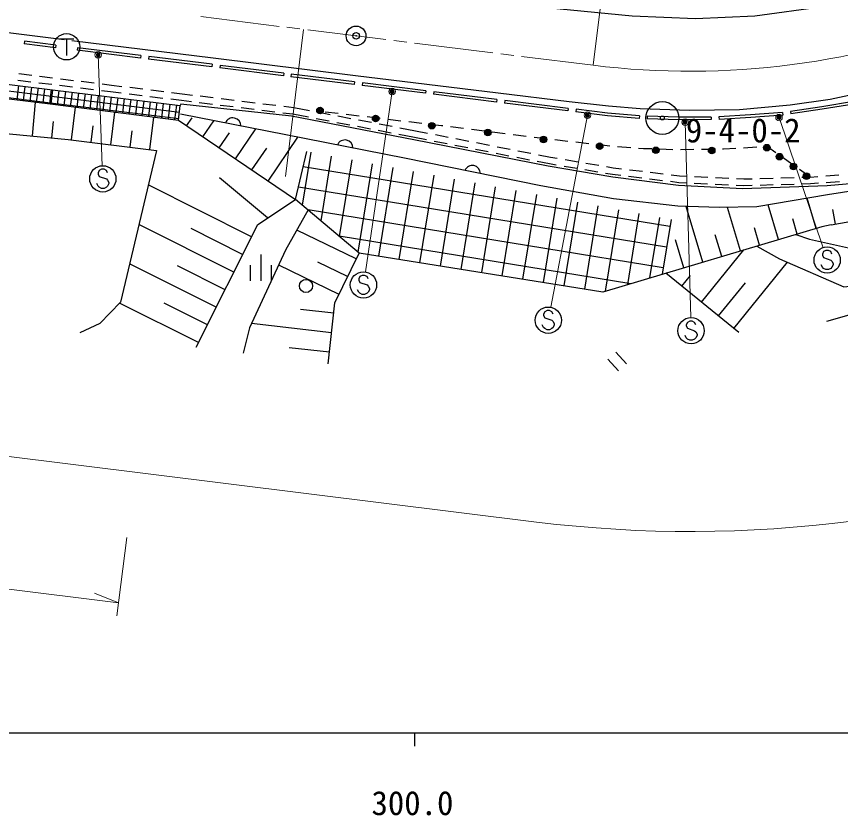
# Model space of a CAD drawing. Units: millimetres, scale not verified. Extents: x 40000 to 680000, y 20000 to 380000.
# Drawn here: x 337714 to 400416, y 198715 to 259477 of the extents above; entities that cross this region are included whole.
import ezdxf
from ezdxf.enums import TextEntityAlignment as Align

# ---------------------------------------------------------------- set-up
doc = ezdxf.new("R2010")
doc.units = ezdxf.units.MM
doc.header["$LTSCALE"] = 1000
doc.header["$PDMODE"] = 32
doc.header["$PDSIZE"] = 500
for name, color, linetype, lineweight in [('M-BGD', 7, 'Continuous', 25), ('M-BGD-EXST', 7, 'Continuous', 25), ('M-BMK', 2, 'Continuous', 13), ('M-BMK-SRVR', 3, 'Continuous', 25), ('M-STR-HTXT', 7, 'Continuous', 13), ('M-STR-STRC', 7, 'Continuous', 25), ('M-TTL-BAND', 7, 'Continuous', 25)]:
    doc.layers.add(name, color=color, linetype=linetype, lineweight=lineweight)
doc.styles.add('ＭＳ ゴシック', font='')
doc.styles.get('ＭＳ ゴシック').set_extended_font_data('MS Gothic')

msp = doc.modelspace()

# ---------------------------------------------------------------- linework, layer by layer
at = {"layer": 'M-BGD'}
for p, q in [((340677, 257103), (338289, 257402)), ((340701, 257302), (340677, 257103)), ((347162, 256312), (342344, 256904)), ((347187, 256511), (347162, 256312)), ((352584, 255649), (347768, 256233)), ((352608, 255847), (352584, 255649)), ((358025, 254974), (353185, 255563)), ((337820, 254637), (338812, 254514)), ((337881, 255133), (338873, 255011)), ((339469, 254937), (340461, 254815)), ((341057, 254741), (342049, 254619)), ((358049, 255173), (358025, 254974)), ((363421, 254309), (358594, 254893)), ((333842, 254212), (340373, 253416)), ((337866, 254225), (337734, 253145)), ((338362, 254164), (338231, 253085)), ((338859, 254104), (338727, 253025)), ((339355, 254043), (339223, 252964)), ((339408, 254441), (340400, 254319)), ((339851, 253983), (339720, 252904)), ((340996, 254245), (341988, 254123)), ((342584, 254049), (343576, 253927)), ((342645, 254546), (343637, 254423)), ((344233, 254350), (344936, 254263)), ((344936, 254263), (345742, 254164)), ((346338, 254091), (347330, 253969)), ((363445, 254508), (363421, 254309)), ((368835, 253636), (364019, 254226)), ((333789, 253714), (340293, 252922)), ((340348, 253922), (340216, 252843)), ((340453, 253910), (340319, 252831)), ((340373, 253416), (350114, 252210)), ((340949, 253848), (340815, 252767)), ((341445, 253787), (341311, 252703)), ((341942, 253725), (341807, 252640)), ((342438, 253664), (342303, 252576)), ((342934, 253602), (342799, 252512)), ((343430, 253541), (343295, 252449)), ((343926, 253480), (343791, 252385)), ((344172, 253854), (344875, 253767)), ((344423, 253418), (344287, 252321)), ((344919, 253357), (344783, 252258)), ((344875, 253767), (345681, 253668)), ((346277, 253595), (347269, 253473)), ((347865, 253400), (348857, 253278)), ((347926, 253896), (348918, 253774)), ((349514, 253701), (350320, 253602)), ((350320, 253602), (351100, 253506)), ((351696, 253433), (352688, 253311)), ((368860, 253835), (368835, 253636)), ((374251, 252969), (369440, 253558)), ((338922, 250394), (339171, 252971)), ((340293, 252922), (350058, 251713)), ((345415, 253295), (345279, 252194)), ((345911, 253234), (345775, 252130)), ((346407, 253172), (346271, 252067)), ((346904, 253111), (346766, 252003)), ((347400, 253050), (347262, 251939)), ((347896, 252988), (347758, 251876)), ((348392, 252927), (348254, 251812)), ((348888, 252865), (348750, 251748)), ((349385, 252804), (349246, 251685)), ((349453, 253205), (350259, 253106)), ((349881, 252742), (349742, 251621)), ((350259, 253106), (351031, 253011)), ((351627, 252937), (352619, 252815)), ((353215, 252742), (354207, 252620)), ((353284, 253237), (354276, 253115)), ((354872, 253042), (355864, 252920)), ((356460, 252847), (357453, 252725)), ((374276, 253167), (374251, 252969)), ((379671, 252294), (374853, 252891)), ((341908, 250099), (342218, 252587)), ((344885, 249727), (345194, 252205)), ((354803, 252547), (355795, 252425)), ((356391, 252352), (357383, 252230)), ((357979, 252156), (358751, 252062)), ((358048, 252652), (358828, 252556)), ((358828, 252556), (360018, 252329)), ((360607, 252217), (361590, 252030)), ((362203, 252095), (361210, 252213)), ((379696, 252492), (379671, 252294)), ((396014, 252176), (396029, 251977)), ((340415, 250250), (340536, 251498)), ((347861, 249355), (348170, 251823)), ((350043, 251582), (358946, 245564)), ((350661, 251164), (351077, 251779)), ((351904, 250324), (352736, 251554)), ((358751, 252062), (359932, 251837)), ((360521, 251724), (361503, 251537)), ((362179, 251917), (363161, 251730)), ((363792, 251906), (362799, 252024)), ((363751, 251618), (364733, 251431)), ((365381, 251717), (364388, 251835)), ((366969, 251528), (365976, 251646)), ((368558, 251340), (367565, 251458)), ((385119, 251929), (385102, 251729)), ((390576, 251833), (390577, 251633)), ((343396, 249913), (343551, 251152)), ((354390, 248644), (355932, 250926)), ((362093, 251425), (363075, 251238)), ((363665, 251125), (364647, 250938)), ((365236, 250826), (366219, 250639)), ((365322, 251318), (366305, 251131)), ((366894, 251019), (368083, 250792)), ((370065, 251161), (369154, 251269)), ((370147, 251150), (370065, 251161)), ((371735, 250953), (370742, 251076)), ((373323, 250756), (372330, 250879)), ((346373, 249541), (346527, 250775)), ((353147, 249484), (353918, 250625)), ((356875, 246964), (359128, 250297)), ((366808, 250526), (367989, 250301)), ((367989, 250301), (368905, 250122)), ((368083, 250792), (368997, 250613)), ((369586, 250498), (370568, 250306)), ((371156, 250191), (372138, 249998)), ((374910, 250558), (373918, 250682)), ((376498, 250361), (375506, 250484)), ((378041, 250169), (377094, 250287)), ((369494, 250007), (370475, 249814)), ((371064, 249699), (372046, 249507)), ((372727, 249883), (373708, 249691)), ((374297, 249576), (375278, 249383)), ((378086, 250164), (378041, 250169)), ((379676, 249982), (378682, 250096)), ((381265, 249800), (380272, 249914)), ((382855, 249618), (381861, 249731)), ((384450, 249494), (383453, 249567)), ((394855, 249576), (394640, 249563)), ((395495, 249121), (394855, 249576)), ((355632, 247804), (356759, 249471)), ((358946, 245564), (359798, 249219)), ((359471, 245123), (360127, 249158)), ((372634, 249392), (373616, 249199)), ((374205, 249084), (375186, 248892)), ((375867, 249268), (376848, 249076)), ((377437, 248961), (378351, 248782)), ((385419, 249422), (385048, 249449)), ((386047, 249401), (385419, 249422)), ((387646, 249348), (386647, 249381)), ((389246, 249356), (388246, 249347)), ((390846, 249371), (389846, 249362)), ((391506, 249377), (391446, 249376)), ((392444, 249433), (391506, 249377)), ((394041, 249527), (393043, 249468)), ((360886, 243933), (361688, 248865)), ((362301, 242743), (363249, 248573)), ((375775, 248777), (376756, 248585)), ((377345, 248469), (378262, 248290)), ((378351, 248782), (378867, 248695)), ((379458, 248595), (380444, 248428)), ((381036, 248328), (382022, 248162)), ((396799, 248194), (395984, 248773)), ((387434, 243500), (359523, 248040)), ((363716, 241553), (364810, 248281)), ((365275, 241253), (366371, 247989)), ((366843, 241002), (367932, 247697)), ((378262, 248290), (378786, 248201)), ((379377, 248101), (380363, 247935)), ((380955, 247835), (381941, 247668)), ((382613, 248062), (383129, 247975)), ((383129, 247975), (383757, 247898)), ((384352, 247826), (385345, 247705)), ((398103, 247267), (397288, 247846)), ((356808, 244156), (353162, 247202)), ((368410, 240751), (369493, 247404)), ((369978, 240500), (371053, 247112)), ((382533, 247568), (383057, 247480)), ((383057, 247480), (383700, 247402)), ((384295, 247329), (385288, 247208)), ((385883, 247135), (386876, 247014)), ((385941, 247632), (386933, 247511)), ((387529, 247438), (388157, 247362)), ((388157, 247362), (388710, 247335)), ((389310, 247306), (390308, 247258)), ((390908, 247230), (391907, 247182)), ((392506, 247153), (393059, 247126)), ((393059, 247126), (393682, 247143)), ((394281, 247160), (395281, 247188)), ((395881, 247205), (396880, 247232)), ((397480, 247249), (398103, 247267)), ((398103, 247267), (398690, 247313)), ((399288, 247361), (400285, 247440)), ((355596, 242727), (347735, 246665)), ((387184, 241932), (359162, 246490)), ((371545, 240249), (372614, 246820)), ((373113, 239998), (374175, 246528)), ((387472, 246942), (388115, 246863)), ((388115, 246863), (388687, 246836)), ((389286, 246807), (390285, 246759)), ((390884, 246730), (391883, 246682)), ((392482, 246653), (393054, 246626)), ((393054, 246626), (393693, 246644)), ((394292, 246660), (395292, 246688)), ((395892, 246705), (396891, 246733)), ((397491, 246749), (398129, 246767)), ((398129, 246767), (398733, 246815)), ((399331, 246862), (400328, 246941)), ((374680, 239747), (375736, 246236)), ((376248, 239496), (377297, 245944)), ((377815, 239245), (378858, 245651)), ((379383, 238994), (380418, 245359)), ((398566, 243364), (397882, 245660)), ((386934, 240364), (359901, 244762)), ((380951, 238743), (381979, 245067)), ((382533, 238587), (383540, 244775)), ((389941, 240794), (388676, 245037)), ((392816, 241651), (391829, 244961)), ((395691, 242508), (394902, 245153)), ((400030, 243680), (399826, 244794)), ((384224, 239090), (385101, 244483)), ((385914, 239594), (386662, 244191)), ((387519, 244030), (386856, 239875)), ((397128, 242936), (396786, 244084)), ((354253, 240045), (347024, 243665)), ((354924, 241386), (350994, 243355)), ((394253, 242079), (393859, 243402)), ((399705, 243645), (398983, 243489)), ((363570, 241042), (359049, 243239)), ((384455, 239159), (362271, 242768)), ((391378, 241222), (390885, 242877)), ((388503, 240366), (387871, 242487)), ((389834, 237760), (393051, 241721)), ((356305, 241373), (356305, 239373)), ((362914, 239692), (360654, 240791)), ((392298, 235759), (396385, 240791)), ((352909, 237362), (346314, 240666)), ((353581, 238703), (349967, 240514)), ((355505, 240573), (355505, 239373)), ((357105, 240573), (357105, 239373)), ((362259, 238343), (357665, 240575)), ((392686, 235444), (387130, 239956)), ((388350, 238965), (389008, 239775)), ((391134, 236704), (393177, 239221)), ((351566, 234680), (345560, 237688)), ((352237, 236021), (348940, 237673)), ((361860, 236919), (359323, 237207)), ((361691, 235429), (355594, 236120)), ((361522, 233939), (358474, 234284)), ((383315, 233945), (384122, 233057)), ((382723, 233407), (383530, 232519))]:
    msp.add_line(p, q, dxfattribs=at)
for points in [[(399705, 243645), (404402, 244468), (415016, 246424), (416984, 247172), (420252, 248750), (423453, 250686), (426245, 252683), (428580, 254575), (431361, 257372), (435665, 262242), (440268, 267763), (446343, 276003), (452089, 282665), (454401, 285875), (456479, 289358), (458298, 293200), (459536, 296729), (460483, 301576), (461640, 305626), (462295, 309604)], [(447306, 282898), (443817, 278471), (438585, 272195), (434417, 267280), (430231, 262691), (427137, 259735), (424195, 257187), (420763, 254559), (416576, 251916), (412304, 249704), (408451, 248293), (405009, 247379), (401429, 246782), (399411, 246594), (392948, 246375), (388097, 246629), (383095, 247256), (378177, 248105), (367957, 250088), (358637, 251890), (350212, 252812), (350171, 252706)], [(340701, 257302), (338314, 257600), (338289, 257402)], [(347187, 256511), (342369, 257102), (342344, 256904)], [(352608, 255847), (347792, 256431), (347768, 256233)], [(358049, 255173), (353209, 255762), (353185, 255563)], [(333895, 254709), (340453, 253910), (350171, 252706)], [(363445, 254508), (358619, 255092), (358594, 254893)], [(368860, 253835), (364044, 254424), (364019, 254226)], [(333780, 253627), (340279, 252836), (350043, 251582), (350171, 252706)], [(374276, 253167), (369464, 253756), (369440, 253558)], [(379696, 252492), (374878, 253090), (374853, 252891)], [(401398, 253018), (398989, 252618), (396606, 252261), (396635, 252063)], [(401431, 252821), (399021, 252421), (396635, 252063)], [(385119, 251929), (382696, 252130), (380294, 252420), (380270, 252221)], [(385102, 251729), (382676, 251931), (380270, 252221)], [(396014, 252176), (393578, 251995), (391168, 251855), (391179, 251655)], [(404994, 246855), (401718, 246271), (399426, 245922), (394037, 245006), (391183, 244947), (388029, 245061), (383132, 245613), (377615, 246599), (367241, 248703), (358218, 250476), (350183, 252057)], [(390576, 251833), (388126, 251823), (385714, 251885), (385709, 251685)], [(390577, 251633), (388123, 251623), (385709, 251685)], [(396029, 251977), (393591, 251795), (391179, 251655)], [(333491, 250919), (341659, 250130), (348358, 249293)], [(348358, 249293), (345624, 237754), (344046, 236126), (342525, 235417)], [(399368, 236299), (402963, 237309), (406098, 238632), (408547, 240100), (411195, 242331), (413206, 244401), (415016, 246424)], [(394048, 242018), (395773, 241058), (400675, 238920), (402199, 239101), (404750, 240041), (407431, 241626), (409261, 243032), (410822, 244586), (411988, 245866)], [(351385, 234318), (356068, 243668), (358946, 245564)], [(398983, 243489), (382321, 238523), (363788, 241491), (358946, 245564)], [(359901, 244762), (358190, 241703), (355448, 235805), (354965, 233875)], [(397006, 242900), (398059, 242542), (401492, 241783), (402972, 242385), (405074, 243714), (406292, 244817)], [(361424, 233074), (361950, 237708), (363788, 241491)]]:
    msp.add_lwpolyline(points, dxfattribs=at)
msp.add_circle((359744, 238986), 500, dxfattribs=at)
for centre, start, end in [((354179, 251158), 359.25936, 158.48165), ((362708, 249481), 359.27117, 158.49346), ((372406, 247543), 358.92373, 158.14602)]:
    msp.add_arc(centre, 610, start, end, dxfattribs=at)
at = {"layer": 'M-BGD-EXST'}
for p, q in [((340981, 257771), (342081, 257771)), ((340981, 257771), (342081, 257771)), ((341531, 257771), (341531, 256521)), ((341531, 257771), (341531, 256521))]:
    msp.add_line(p, q, dxfattribs=at)
msp.add_circle((341531, 257171), 1000, dxfattribs=at)
msp.add_circle((341531, 257171), 1000, dxfattribs=at)
at = {"layer": 'M-BMK'}
for p, q in [((351736, 259466), (357690, 258728)), ((358285, 258654), (359278, 258531)), ((359873, 258458), (365828, 257720)), ((366423, 257646), (367416, 257523)), ((368011, 257449), (373966, 256711)), ((374561, 256637), (375553, 256514)), ((376149, 256440), (381589, 255766))]:
    msp.add_line(p, q, dxfattribs=at)
msp.add_arc((388969, 315311), 60000, 262.93468, 320.50496, dxfattribs=at)
at = {"layer": 'M-BMK-SRVR'}
for centre, radius in [((363553, 258002), 750), ((386858, 251759), 1250), ((386858, 251759), 150)]:
    msp.add_circle(centre, radius, dxfattribs=at)
msp.add_point((363553, 258002), dxfattribs=at)
at = {"layer": 'M-STR-HTXT'}
for p, q in [((381589, 255766), (385279, 285538)), ((359565, 258496), (358178, 247309)), ((343930, 256557), (344243, 248129)), ((111951, 253918), (377284, 221032)), ((366295, 253765), (364266, 240050)), ((381156, 251967), (378369, 237363)), ((388588, 251449), (389016, 236581)), ((395737, 251803), (399085, 241895)), ((110721, 243994), (345485, 214897)), ((346100, 219859), (345362, 213904)), ((345485, 214897), (343661, 215627))]:
    msp.add_line(p, q, dxfattribs=at)
for centre, radius in [((343930, 256557), 150), ((343930, 256557), 120), ((343930, 256557), 90), ((343930, 256557), 60), ((343930, 256557), 30), ((343930, 256557), 20), ((366295, 253765), 150), ((366295, 253765), 120), ((366295, 253765), 90), ((366295, 253765), 60), ((366295, 253765), 30), ((366295, 253765), 20), ((381156, 251967), 150), ((381156, 251967), 120), ((381156, 251967), 90), ((381156, 251967), 60), ((381156, 251967), 30), ((381156, 251967), 20), ((388588, 251449), 150), ((388588, 251449), 120), ((388588, 251449), 90), ((388588, 251449), 60), ((388588, 251449), 30), ((388588, 251449), 20), ((395737, 251803), 150), ((395737, 251803), 120), ((395737, 251803), 90), ((395737, 251803), 60), ((395737, 251803), 30), ((395737, 251803), 20)]:
    msp.add_circle(centre, radius, dxfattribs=at)
msp.add_arc((388969, 315311), 95000, 262.93468, 320.50496, dxfattribs=at)
for p in [(343930, 256557), (366295, 253765), (381156, 251967), (388588, 251449), (395737, 251803)]:
    msp.add_point(p, dxfattribs=at)
at = {"layer": 'M-STR-STRC'}
for p, q in [((344014, 247766), (343923, 247584)), ((344196, 247857), (344014, 247766)), ((344377, 247857), (344196, 247857)), ((344559, 247766), (344377, 247857)), ((344650, 247584), (344559, 247766)), ((343923, 247584), (343923, 247493)), ((343923, 247493), (344014, 247312)), ((344014, 247312), (344559, 247130)), ((344559, 247130), (344650, 247039)), ((343923, 246584), (343832, 246766)), ((344014, 246493), (343923, 246584)), ((344196, 246402), (344014, 246493)), ((344559, 246493), (344377, 246402)), ((344650, 246584), (344559, 246493)), ((344650, 247039), (344741, 246857)), ((344741, 246766), (344650, 246584)), ((344741, 246857), (344741, 246766)), ((344377, 246402), (344196, 246402)), ((399129, 241593), (399038, 241411)), ((399038, 241411), (399038, 241320)), ((399311, 241684), (399129, 241593)), ((399492, 241684), (399311, 241684)), ((399674, 241593), (399492, 241684)), ((399765, 241411), (399674, 241593)), ((399038, 241320), (399129, 241139)), ((399129, 241139), (399674, 240957)), ((399674, 240957), (399765, 240866)), ((399765, 240866), (399856, 240684)), ((399038, 240411), (398947, 240593)), ((399129, 240320), (399038, 240411)), ((399311, 240230), (399129, 240320)), ((399492, 240230), (399311, 240230)), ((399674, 240320), (399492, 240230)), ((399765, 240411), (399674, 240320)), ((399856, 240593), (399765, 240411)), ((399856, 240684), (399856, 240593)), ((363844, 239699), (363753, 239518)), ((364026, 239790), (363844, 239699)), ((364208, 239790), (364026, 239790)), ((364390, 239699), (364208, 239790)), ((364481, 239518), (364390, 239699)), ((363753, 239518), (363753, 239427)), ((363753, 239427), (363844, 239245)), ((363844, 239245), (364390, 239063)), ((364390, 239063), (364481, 238972)), ((364481, 238972), (364571, 238790)), ((363753, 238518), (363662, 238699)), ((363844, 238427), (363753, 238518)), ((364026, 238336), (363844, 238427)), ((364208, 238336), (364026, 238336)), ((364390, 238427), (364208, 238336)), ((364481, 238518), (364390, 238427)), ((364571, 238699), (364481, 238518)), ((364571, 238790), (364571, 238699)), ((377909, 237017), (377818, 236835)), ((378091, 237108), (377909, 237017)), ((378272, 237108), (378091, 237108)), ((378454, 237017), (378272, 237108)), ((378545, 236835), (378454, 237017)), ((377818, 236835), (377818, 236744)), ((377818, 236744), (377909, 236562)), ((377909, 236562), (378454, 236380)), ((377818, 235835), (377727, 236017)), ((377909, 235744), (377818, 235835)), ((378454, 236380), (378545, 236289)), ((378545, 235835), (378454, 235744)), ((378545, 236289), (378636, 236108)), ((378636, 236017), (378545, 235835)), ((378636, 236108), (378636, 236017)), ((388771, 236218), (388680, 236036)), ((388680, 236036), (388680, 235945)), ((388680, 235945), (388771, 235763)), ((388953, 236309), (388771, 236218)), ((388771, 235763), (389317, 235582)), ((389135, 236309), (388953, 236309)), ((389317, 236218), (389135, 236309)), ((389408, 236036), (389317, 236218)), ((378091, 235653), (377909, 235744)), ((378272, 235653), (378091, 235653)), ((378454, 235744), (378272, 235653)), ((388680, 235036), (388589, 235218)), ((389317, 235582), (389408, 235491)), ((389408, 235491), (389498, 235309)), ((389498, 235218), (389408, 235036)), ((389498, 235309), (389498, 235218)), ((388771, 234945), (388680, 235036)), ((388953, 234854), (388771, 234945)), ((389135, 234854), (388953, 234854)), ((389317, 234945), (389135, 234854)), ((389408, 235036), (389317, 234945))]:
    msp.add_line(p, q, dxfattribs=at)
for points in [[(440012, 287746), (437806, 284867), (435687, 282173), (433843, 280168), (430305, 276748), (426326, 273364), (421685, 269862), (417608, 267195), (413454, 264921), (408804, 262929), (404092, 261354), (399084, 260208), (393887, 259500), (389375, 259289), (384567, 259505), (373354, 260590), (361333, 261779), (351362, 262782), (342325, 263684), (339091, 264050), (324488, 265859), (317196, 266758)], [(104189, 287082), (110247, 286366), (115673, 285695), (134165, 283388), (155352, 280749), (169325, 279018), (183841, 277198), (191692, 276225), (212861, 273593), (234591, 270906), (256292, 268210), (272584, 266207), (289450, 264121), (305141, 262189), (316020, 260848), (322109, 260093), (332358, 258839), (341341, 257732)], [(341917, 257658), (352687, 256332), (363503, 255002), (374374, 253672), (379762, 253000), (382755, 252687), (385182, 252487), (388914, 252350), (392718, 252415), (396586, 252752), (399617, 253202), (403300, 253976)]]:
    msp.add_lwpolyline(points, dxfattribs=at)
for centre, radius in [((360810, 252337), 250), ((360810, 252337), 250), ((360810, 252337), 204), ((360810, 252337), 204), ((360810, 252337), 159), ((360810, 252337), 159), ((360810, 252337), 114), ((360810, 252337), 114), ((360810, 252337), 68.2), ((360810, 252337), 68.2), ((360810, 252337), 22.7), ((360810, 252337), 22.7), ((365045, 251712), 250), ((365045, 251712), 250), ((365045, 251712), 204), ((365045, 251712), 204), ((365045, 251712), 159), ((365045, 251712), 159), ((365045, 251712), 114), ((365045, 251712), 114), ((365045, 251712), 68.2), ((365045, 251712), 68.2), ((365045, 251712), 22.7), ((365045, 251712), 22.7), ((369317, 251172), 250), ((369317, 251172), 250), ((369317, 251172), 204), ((369317, 251172), 204), ((369317, 251172), 159), ((369317, 251172), 159), ((369317, 251172), 114), ((369317, 251172), 114), ((369317, 251172), 68.2), ((369317, 251172), 68.2), ((369317, 251172), 22.7), ((369317, 251172), 22.7), ((373581, 250651), 250), ((373581, 250651), 250), ((373581, 250651), 204), ((373581, 250651), 204), ((373581, 250651), 159), ((373581, 250651), 159), ((373581, 250651), 114), ((373581, 250651), 114), ((373581, 250651), 68.2), ((373581, 250651), 68.2), ((373581, 250651), 22.7), ((373581, 250651), 22.7), ((377815, 250115), 250), ((377815, 250115), 250), ((377815, 250115), 204), ((377815, 250115), 204), ((377815, 250115), 159), ((377815, 250115), 159), ((377815, 250115), 114), ((377815, 250115), 114), ((377815, 250115), 68.2), ((377815, 250115), 68.2), ((377815, 250115), 22.7), ((377815, 250115), 22.7), ((382090, 249616), 250), ((382090, 249616), 250), ((382090, 249616), 204), ((382090, 249616), 204), ((382090, 249616), 159), ((382090, 249616), 159), ((382090, 249616), 114), ((382090, 249616), 114), ((382090, 249616), 68.2), ((382090, 249616), 68.2), ((382090, 249616), 22.7), ((382090, 249616), 22.7), ((394804, 249503), 250), ((394804, 249503), 250), ((394804, 249503), 204), ((394804, 249503), 204), ((394804, 249503), 159), ((394804, 249503), 159), ((394804, 249503), 114), ((394804, 249503), 114), ((394804, 249503), 68.2), ((394804, 249503), 68.2), ((386363, 249302), 250), ((386363, 249302), 250), ((386363, 249302), 204), ((386363, 249302), 204), ((386363, 249302), 159), ((386363, 249302), 159), ((386363, 249302), 114), ((386363, 249302), 114), ((386363, 249302), 68.2), ((386363, 249302), 68.2), ((386363, 249302), 22.7), ((386363, 249302), 22.7), ((390614, 249288), 250), ((390614, 249288), 250), ((390614, 249288), 204), ((390614, 249288), 204), ((390614, 249288), 159), ((390614, 249288), 159), ((390614, 249288), 114), ((390614, 249288), 114), ((390614, 249288), 68.2), ((390614, 249288), 68.2), ((390614, 249288), 22.7), ((390614, 249288), 22.7), ((394804, 249503), 22.7), ((394804, 249503), 22.7), ((395777, 248819), 250), ((395777, 248819), 250), ((395777, 248819), 204), ((395777, 248819), 204), ((395777, 248819), 159), ((395777, 248819), 159), ((395777, 248819), 114), ((395777, 248819), 114), ((395777, 248819), 68.2), ((395777, 248819), 68.2), ((395777, 248819), 22.7), ((395777, 248819), 22.7), ((396843, 248076), 250), ((396843, 248076), 250), ((344287, 247130), 1000), ((396843, 248076), 204), ((396843, 248076), 204), ((396843, 248076), 159), ((396843, 248076), 159), ((396843, 248076), 114), ((396843, 248076), 114), ((396843, 248076), 68.2), ((396843, 248076), 68.2), ((396843, 248076), 22.7), ((396843, 248076), 22.7), ((397833, 247340), 250), ((397833, 247340), 250), ((397833, 247340), 204), ((397833, 247340), 204), ((397833, 247340), 159), ((397833, 247340), 159), ((397833, 247340), 114), ((397833, 247340), 114), ((397833, 247340), 68.2), ((397833, 247340), 68.2), ((397833, 247340), 22.7), ((397833, 247340), 22.7), ((399401, 240957), 1000), ((364117, 239063), 1000), ((378182, 236380), 1000), ((389044, 235582), 1000)]:
    msp.add_circle(centre, radius, dxfattribs=at)
at = {"layer": 'M-TTL-BAND'}
for p, q in [((40000, 205000), (579000, 205000)), ((368000, 205000), (368000, 204000))]:
    msp.add_line(p, q, dxfattribs=at)

# ---------------------------------------------------------------- texts
at = {"layer": 'M-STR-HTXT', "style": 'ＭＳ ゴシック'}
msp.add_text('9-4-0-2', height=1833, dxfattribs=at).set_placement((388648, 249351), align=Align.BOTTOM_LEFT)
at = {"layer": 'M-TTL-BAND', "style": 'ＭＳ ゴシック'}
msp.add_text('300.0', height=1833, dxfattribs=at).set_placement((367844, 198195), align=Align.BOTTOM_CENTER)

doc.saveas('drawing.dxf')
